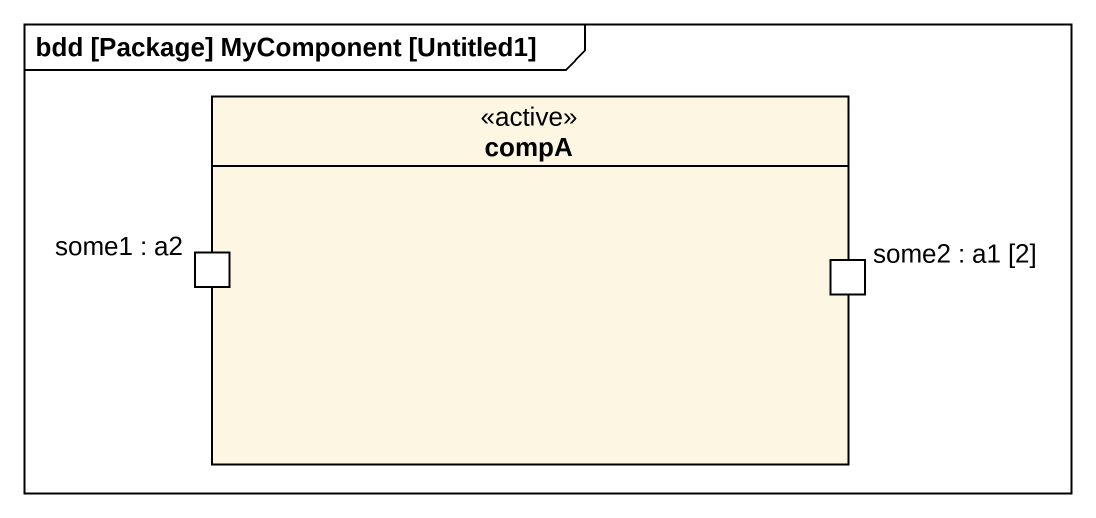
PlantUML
@startuml
mainframe bdd [Package] MyComponent [Untitled1]
rectangle compA <<active>> {
  port "some1 : a2" as some1_a2
  port "some2 : a1 [2]" as some2_a1_2
}
@enduml
